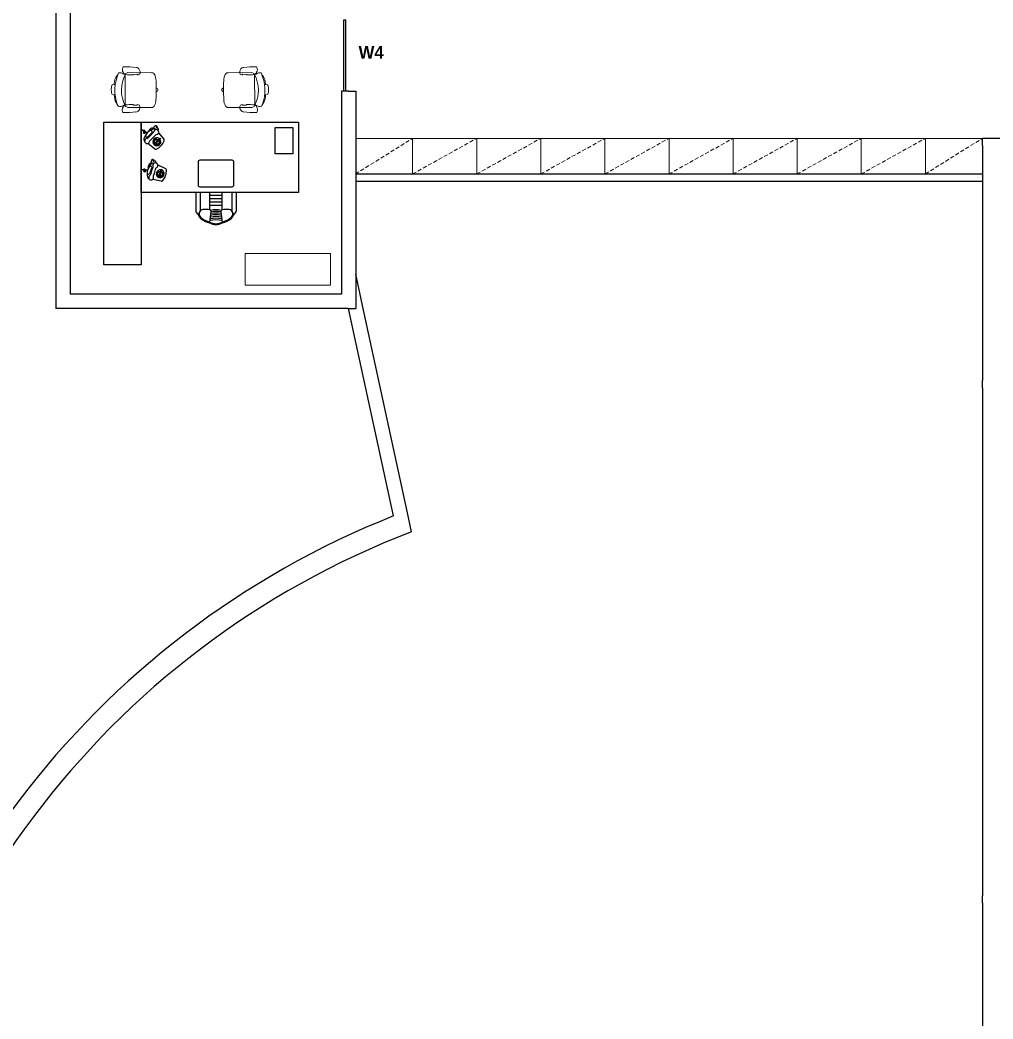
# Model space of a CAD drawing. Header units: inches. Extents: x 484217 to 497210, y -26946 to -21493.
# Drawn here: x 490529 to 491144, y -25876 to -25245 of the extents above; entities that cross this region are included whole.
import ezdxf

# ---------------------------------------------------------------- set-up
doc = ezdxf.new("R2010")
doc.units = ezdxf.units.IN
doc.header["$LTSCALE"] = 20
doc.header["$MEASUREMENT"] = 0
doc.linetypes.add('HIDDEN2', pattern=[0.1875, 0.125, -0.0625])
doc.layers.add('A-furniture', color=50, linetype='Continuous', lineweight=9)
doc.layers.add('I-ANNO-TEXT', color=7, linetype='Continuous', lineweight=18)
for name, color, linetype in [('furniture', 4, 'Continuous'), ('GLAZING', 4, 'Continuous'), ('I-FURN', 4, 'Continuous'), ('I-WALL-IN', 3, 'Continuous')]:
    doc.layers.add(name, color=color, linetype=linetype)
doc.styles.add('MICRO', font='')
doc.styles.get('MICRO').set_extended_font_data('MicrogrammaSSi', bold=True)

# ---------------------------------------------------------------- blocks, each defined once
blk = doc.blocks.new('A$C756F409C')
at = {"layer": 'A-furniture'}
blk.add_lwpolyline([(0, -0.448), (1.2, -0.448), (1.2, 0), (0, 0)], close=True, dxfattribs=at)
blk = doc.blocks.new('A$C6A0E07C9')
at = {"layer": 'A-furniture'}
for p, q in [((-0.214, 0.272), (0.118, 0.288)), ((-0.269, 0.177), (-0.266, 0.205)), ((-0.012, 0.242), (-0.025, 0.242)), ((-0.011, 0.243), (-0.012, 0.242)), ((-0.008, 0.248), (-0.011, 0.243)), ((-0.011, 0.243), (-0.011, 0.243)), ((0.038, 0.251), (-0.003, 0.25)), ((0.042, 0.251), (0.045, 0.247)), ((0.045, 0.247), (0.046, 0.246)), ((0.046, 0.246), (0.048, 0.245)), ((0.048, 0.245), (0.048, 0.245)), ((0.159, 0.25), (0.179, -0.167)), ((0.315, 0.152), (0.319, 0.129)), ((-0.291, 0.02), (-0.289, 0.029)), ((-0.288, 0.01), (-0.291, 0.02)), ((-0.289, 0.029), (-0.284, 0.038)), ((-0.282, 0.002), (-0.288, 0.01)), ((-0.284, 0.038), (-0.276, 0.044)), ((-0.274, -0.003), (-0.282, 0.002)), ((-0.276, 0.044), (-0.267, 0.046)), ((0.315, 0.121), (0.306, 0.12)), ((0.313, 0.121), (0.347, 0.116)), ((0.351, 0.113), (0.36, 0.088)), ((0.364, 0.015), (0.358, -0.011)), ((0.36, 0.088), (0.366, 0.051)), ((0.366, 0.051), (0.364, 0.015)), ((-0.264, -0.004), (-0.274, -0.003)), ((0.311, -0.022), (0.322, -0.023)), ((0.32, -0.023), (0.355, -0.015)), ((0.355, -0.015), (0.356, -0.013)), ((0.356, -0.013), (0.358, -0.011)), ((-0.189, -0.217), (0.143, -0.2)), ((0.009, -0.176), (-0.004, -0.177)), ((0.009, -0.176), (0.009, -0.176)), ((0.01, -0.176), (0.009, -0.176)), ((0.013, -0.182), (0.01, -0.176)), ((0.059, -0.18), (0.018, -0.183)), ((0.063, -0.179), (0.066, -0.175)), ((0.066, -0.175), (0.067, -0.174)), ((0.067, -0.174), (0.069, -0.173)), ((0.069, -0.173), (0.069, -0.173)), ((0.296, -0.147), (0.284, -0.159))]:
    blk.add_line(p, q, dxfattribs=at)
for centre, radius, start, end in [((0.027, 0.278), 0.0792, 129.4999, 189.1152), ((0.007, 0.283), 0.0635, 94.0792, 117.5938), ((0.224, -0.892), 1.257, 92.3594, 100.1757), ((0.117, 0.241), 0.0463, 34.0902, 88.4441), ((0.108, 0.326), 0.0879, 309.6726, 333.0223), ((0.172, 0.345), 0.0192, 28.1256, 89.2436), ((-0.92, -0.013), 1.143, 14.0931, 15.0056), ((0.121, 0.323), 0.0749, 330.3794, 24.513), ((0.234, 0.223), 0.0597, 72.5282, 107.7011), ((0.182, 0.142), 0.452, 175.5289, 182.0991), ((0.594, -0.035), 0.893, 162.1203, 164.4323), ((-0.21, 0.223), 0.0487, 94.526, 161.0109), ((-0.022, 0.271), 0.0292, 192.0047, 264.4409), ((-0.004, 0.244), 0.00623, 84.8455, 131.3174), ((0.037, 0.241), 0.0101, 64.5281, 88.6391), ((0.001, 1.553), 1.309, 272.0899, 276.676), ((0.149, 0.274), 0.0211, 279.8693, 313.3434), ((-0.249, 0.025), 0.471, 334.5973, 30.9732), ((0.17, 0.245), 0.0129, 130.1366, 158.0173), ((0.187, 0.181), 0.0779, 100.0525, 108.2672), ((-1.125, 2.793), 2.849, 297.1157, 298.0695), ((0.195, 0.222), 0.0806, 25.5198, 45.5387), ((-0.301, 0.026), 0.614, 339.6108, 22.0467), ((0.128, 0.125), 0.189, 8.0925, 40.8276), ((72.219, 3.627), 72.574, 182.76527, 182.92488), ((0.31, 0.129), 0.0088, 301.088, 3.1667), ((0.347, 0.111), 0.00513, 22.8184, 91.0076), ((0.081, -0.062), 0.341, 182.481, 200.7553), ((0.116, -0.038), 0.211, 328.6962, 1.8079), ((0.318, -0.031), 0.00903, 2.1237, 63.3709), ((-0.186, -0.16), 0.0572, 202.8821, 266.1169), ((0.052, -0.207), 0.0792, 176.5782, 236.1936), ((0.002, -0.206), 0.0292, 101.2525, 173.6887), ((0.031, -0.214), 0.0635, 248.0997, 271.6142), ((0.017, -0.177), 0.00623, 234.376, 280.848), ((0.131, 0.976), 1.257, 265.5178, 273.334), ((0.058, -0.17), 0.0101, 277.0543, 301.1654), ((0.152, -1.479), 1.309, 89.0174, 93.6036), ((0.138, -0.155), 0.0449, 276.7939, 330.1521), ((0.172, -0.191), 0.0211, 52.3501, 85.8241), ((0.197, -0.155), 0.0211, 212.6602, 229.0352), ((0.163, -0.292), 0.122, 63.0548, 80.6357), ((0.136, -0.248), 0.0879, 32.6712, 56.0209), ((0.202, -0.26), 0.0192, 276.4498, 337.5679), ((-0.92, -0.013), 1.143, 350.6964, 351.6126), ((0.149, -0.244), 0.0749, 341.1805, 35.314), ((0.324, 0.055), 0.26, 246.1539, 250.8174), ((0.249, -0.153), 0.0392, 254.2998, 275.9911), ((0.254, -0.14), 0.0518, 269.3553, 293.3788)]:
    blk.add_arc(centre, radius, start, end, dxfattribs=at)
blk = doc.blocks.new('A$C129F564C')
at = {"layer": 'furniture'}
for p, q in [((0.888, 1.021), (0.873, 1.14)), ((1.014, 1.14), (1, 1.021)), ((0.714, 0.8), (0.714, 1.015)), ((0.764, 0.8), (0.764, 1.011)), ((0.873, 1), (0.873, 0.8)), ((1.014, 0.944), (0.873, 0.944)), ((1.014, 1), (1.014, 0.8)), ((1.124, 0.8), (1.124, 1.011)), ((1.174, 0.8), (1.174, 1.015)), ((1.014, 0.906), (0.873, 0.906)), ((1.014, 0.868), (0.873, 0.868)), ((1.014, 0.83), (0.873, 0.83)), ((1.571, 0.673), (1.665, 0.651)), ((1.679, 0.524), (1.698, 0.578)), ((1.711, 0.64), (1.713, 0.639)), ((1.731, 0.587), (1.722, 0.59)), ((1.609, 0.487), (1.521, 0.527)), ((1.655, 0.467), (1.653, 0.468)), ((1.7, 0.497), (1.691, 0.5)), ((1.647, 0.303), (1.722, 0.242)), ((1.6, 0.12), (1.538, 0.194)), ((1.679, 0.122), (1.719, 0.163)), ((1.753, 0.156), (1.746, 0.163)), ((1.758, 0.212), (1.76, 0.21)), ((1.631, 0.081), (1.63, 0.083)), ((1.686, 0.089), (1.679, 0.095))]:
    blk.add_line(p, q, dxfattribs=at)
for points in [[(1.12, 1.083, 0.106121), (1.014, 1.14, 0.249834), (0.873, 1.14, 0.106121), (0.768, 1.083)], [(0.748, 1.064, 0.042822), (0.717, 1.027)], [(1.17, 1.027, 0.042822), (1.14, 1.064, 0.249834)]]:
    blk.add_lwpolyline(points, format="xyb", dxfattribs=at)
for points in [[(0, 0), (0, 0.8), (1.8, 0.8), (1.8, 0)], [(1.583, 0.608), (1.593, 0.605), (1.579, 0.566), (1.57, 0.57)], [(1.568, 0.557), (1.575, 0.555), (1.569, 0.535), (1.561, 0.537)], [(0.067, 0.06), (0.067, 0.36), (0.267, 0.36), (0.267, 0.06)], [(1.629, 0.24), (1.637, 0.233), (1.608, 0.204), (1.601, 0.211)], [(1.593, 0.201), (1.599, 0.195), (1.584, 0.18), (1.579, 0.186)]]:
    blk.add_lwpolyline(points, close=True, dxfattribs=at)
for points in [[(1.124, 0.429), (0.764, 0.429, -0.414214), (0.744, 0.449), (0.744, 0.719, -0.414214), (0.764, 0.739), (1.124, 0.739, -0.414214), (1.144, 0.719), (1.144, 0.449, -0.414214)], [(1.657, 0.609), (1.643, 0.567), (1.629, 0.525, -0.162278), (1.621, 0.515, 2), (1.665, 0.501, -0.162278), (1.665, 0.513), (1.679, 0.555), (1.693, 0.597, -0.162278), (1.7, 0.606, 2), (1.657, 0.621, -0.162278)], [(1.696, 0.208), (1.665, 0.176), (1.634, 0.145, -0.162278), (1.623, 0.14, 2), (1.655, 0.107, -0.162278), (1.661, 0.118), (1.692, 0.15), (1.723, 0.181, -0.162278), (1.734, 0.186, 2), (1.702, 0.218, -0.162278)]]:
    blk.add_lwpolyline(points, format="xyb", close=True, dxfattribs=at)
for points in [[(1.628, 0.465), (1.628, 0.464), (1.629, 0.464), (1.626, 0.458), (1.627, 0.457), (1.626, 0.456), (1.626, 0.456), (1.626, 0.455), (1.626, 0.455), (1.626, 0.454), (1.628, 0.453), (1.628, 0.453), (1.63, 0.452), (1.629, 0.451), (1.631, 0.45), (1.63, 0.45), (1.632, 0.449), (1.632, 0.448), (1.633, 0.448), (1.633, 0.448), (1.634, 0.447), (1.634, 0.446), (1.635, 0.445), (1.634, 0.444), (1.638, 0.443), (1.638, 0.443), (1.642, 0.441), (1.642, 0.442), (1.646, 0.44), (1.646, 0.441), (1.657, 0.437), (1.657, 0.438), (1.658, 0.437), (1.658, 0.438), (1.659, 0.438), (1.66, 0.439), (1.66, 0.438), (1.661, 0.441), (1.661, 0.442), (1.661, 0.443), (1.66, 0.443), (1.66, 0.444), (1.659, 0.444), (1.659, 0.445), (1.658, 0.445), (1.658, 0.443), (1.657, 0.444), (1.656, 0.442), (1.656, 0.442), (1.655, 0.441), (1.655, 0.441), (1.655, 0.44), (1.654, 0.44), (1.654, 0.439), (1.653, 0.439), (1.653, 0.438), (1.653, 0.438), (1.651, 0.434), (1.651, 0.434), (1.651, 0.433), (1.652, 0.433), (1.651, 0.432), (1.653, 0.431), (1.653, 0.431), (1.655, 0.43), (1.655, 0.429), (1.659, 0.428), (1.658, 0.428), (1.66, 0.427), (1.66, 0.427), (1.666, 0.424), (1.666, 0.425), (1.667, 0.425), (1.668, 0.426), (1.669, 0.425), (1.669, 0.426), (1.671, 0.426), (1.671, 0.428), (1.672, 0.427), (1.673, 0.428), (1.674, 0.428), (1.675, 0.429), (1.675, 0.429), (1.676, 0.431), (1.676, 0.43), (1.677, 0.431), (1.677, 0.431), (1.678, 0.433), (1.679, 0.433), (1.679, 0.435), (1.678, 0.435), (1.679, 0.437), (1.679, 0.437), (1.68, 0.438), (1.68, 0.438), (1.682, 0.442), (1.682, 0.441), (1.684, 0.446), (1.684, 0.446), (1.684, 0.448), (1.684, 0.448), (1.685, 0.451), (1.685, 0.452), (1.685, 0.453), (1.685, 0.453), (1.686, 0.456), (1.686, 0.456), (1.686, 0.457), (1.686, 0.457), (1.686, 0.458), (1.686, 0.458), (1.687, 0.463), (1.688, 0.463), (1.688, 0.464), (1.688, 0.464), (1.689, 0.466), (1.689, 0.466), (1.69, 0.468), (1.691, 0.468), (1.691, 0.469), (1.691, 0.469), (1.692, 0.47), (1.694, 0.47), (1.694, 0.472), (1.696, 0.471), (1.696, 0.472), (1.697, 0.471), (1.697, 0.472), (1.698, 0.471), (1.699, 0.472), (1.7, 0.472), (1.7, 0.472), (1.701, 0.471), (1.702, 0.473), (1.703, 0.473), (1.703, 0.474), (1.704, 0.474), (1.704, 0.475), (1.705, 0.474), (1.705, 0.476), (1.705, 0.476), (1.706, 0.478), (1.706, 0.478), (1.707, 0.479), (1.707, 0.479), (1.708, 0.481), (1.708, 0.481), (1.709, 0.482), (1.709, 0.482), (1.71, 0.484), (1.71, 0.484), (1.71, 0.485), (1.711, 0.485), (1.715, 0.497), (1.715, 0.497), (1.716, 0.498), (1.716, 0.497), (1.717, 0.499), (1.717, 0.499), (1.718, 0.501), (1.718, 0.501), (1.719, 0.503), (1.718, 0.503), (1.718, 0.504), (1.718, 0.504), (1.718, 0.505), (1.718, 0.506), (1.719, 0.508), (1.718, 0.508), (1.721, 0.515), (1.72, 0.515), (1.72, 0.516), (1.72, 0.517), (1.72, 0.518), (1.718, 0.518), (1.719, 0.519), (1.716, 0.52), (1.716, 0.52), (1.714, 0.521)], [(1.727, 0.555), (1.731, 0.545), (1.734, 0.545), (1.736, 0.545), (1.742, 0.545), (1.744, 0.545), (1.746, 0.544), (1.747, 0.545), (1.749, 0.545), (1.753, 0.547), (1.755, 0.547), (1.765, 0.552), (1.768, 0.554), (1.771, 0.556), (1.771, 0.558), (1.771, 0.559), (1.769, 0.561), (1.766, 0.562), (1.766, 0.563), (1.763, 0.563), (1.762, 0.565), (1.752, 0.56), (1.75, 0.56), (1.747, 0.56), (1.744, 0.558), (1.747, 0.553), (1.747, 0.551), (1.747, 0.549), (1.747, 0.547), (1.747, 0.545), (1.751, 0.538), (1.753, 0.537), (1.755, 0.537), (1.758, 0.536), (1.759, 0.535), (1.76, 0.533), (1.764, 0.535), (1.766, 0.534), (1.768, 0.535), (1.769, 0.537), (1.77, 0.538), (1.775, 0.541), (1.778, 0.541), (1.781, 0.543), (1.783, 0.543), (1.785, 0.543), (1.787, 0.543), (1.789, 0.543), (1.791, 0.543), (1.793, 0.541), (1.796, 0.54), (1.799, 0.538), (1.8, 0.538)], [(1.735, 0.129), (1.735, 0.118), (1.737, 0.116), (1.739, 0.115), (1.744, 0.113), (1.746, 0.112), (1.747, 0.111), (1.749, 0.111), (1.751, 0.11), (1.755, 0.11), (1.757, 0.109), (1.768, 0.109), (1.772, 0.11), (1.775, 0.11), (1.776, 0.112), (1.776, 0.113), (1.775, 0.115), (1.773, 0.117), (1.773, 0.119), (1.772, 0.12), (1.771, 0.122), (1.76, 0.122), (1.758, 0.123), (1.756, 0.124), (1.752, 0.124), (1.752, 0.118), (1.751, 0.116), (1.751, 0.114), (1.75, 0.112), (1.749, 0.111), (1.749, 0.103), (1.751, 0.101), (1.753, 0.1), (1.755, 0.098), (1.756, 0.096), (1.756, 0.095), (1.759, 0.095), (1.761, 0.093), (1.763, 0.093), (1.765, 0.094), (1.767, 0.095), (1.773, 0.095), (1.774, 0.094), (1.778, 0.094), (1.78, 0.093), (1.782, 0.092), (1.784, 0.091), (1.786, 0.091), (1.788, 0.089), (1.788, 0.087), (1.79, 0.085), (1.792, 0.081), (1.794, 0.081), (1.796, 0.081), (1.8, 0.081)], [(1.607, 0.091), (1.606, 0.091), (1.607, 0.091), (1.602, 0.086), (1.602, 0.086), (1.601, 0.085), (1.601, 0.084), (1.601, 0.084), (1.601, 0.083), (1.6, 0.083), (1.602, 0.081), (1.601, 0.081), (1.602, 0.079), (1.601, 0.078), (1.603, 0.077), (1.602, 0.077), (1.603, 0.075), (1.603, 0.075), (1.604, 0.074), (1.603, 0.074), (1.604, 0.073), (1.603, 0.072), (1.604, 0.071), (1.603, 0.07), (1.606, 0.067), (1.606, 0.067), (1.609, 0.064), (1.609, 0.064), (1.612, 0.062), (1.612, 0.062), (1.62, 0.054), (1.62, 0.054), (1.621, 0.054), (1.622, 0.054), (1.623, 0.053), (1.623, 0.054), (1.624, 0.054), (1.626, 0.056), (1.626, 0.056), (1.626, 0.057), (1.626, 0.058), (1.626, 0.059), (1.625, 0.059), (1.626, 0.06), (1.625, 0.06), (1.624, 0.059), (1.623, 0.06), (1.622, 0.058), (1.621, 0.059), (1.621, 0.058), (1.62, 0.058), (1.619, 0.057), (1.619, 0.058), (1.618, 0.057), (1.618, 0.057), (1.617, 0.057), (1.617, 0.057), (1.614, 0.054), (1.614, 0.054), (1.613, 0.053), (1.614, 0.052), (1.613, 0.052), (1.615, 0.05), (1.614, 0.05), (1.616, 0.048), (1.615, 0.047), (1.618, 0.045), (1.617, 0.045), (1.618, 0.044), (1.618, 0.043), (1.623, 0.039), (1.623, 0.039), (1.624, 0.038), (1.625, 0.039), (1.626, 0.038), (1.626, 0.039), (1.627, 0.038), (1.629, 0.039), (1.63, 0.038), (1.63, 0.039), (1.632, 0.038), (1.633, 0.039), (1.633, 0.039), (1.634, 0.04), (1.635, 0.039), (1.636, 0.04), (1.636, 0.039), (1.638, 0.041), (1.638, 0.041), (1.639, 0.042), (1.638, 0.042), (1.64, 0.044), (1.64, 0.044), (1.641, 0.044), (1.642, 0.044), (1.645, 0.047), (1.645, 0.046), (1.648, 0.05), (1.648, 0.05), (1.649, 0.051), (1.649, 0.052), (1.652, 0.054), (1.652, 0.054), (1.653, 0.055), (1.652, 0.056), (1.655, 0.058), (1.654, 0.058), (1.655, 0.059), (1.655, 0.059), (1.656, 0.06), (1.655, 0.06), (1.659, 0.064), (1.659, 0.064), (1.66, 0.065), (1.66, 0.064), (1.662, 0.066), (1.662, 0.065), (1.664, 0.067), (1.664, 0.066), (1.665, 0.067), (1.665, 0.067), (1.666, 0.068), (1.668, 0.067), (1.669, 0.068), (1.67, 0.067), (1.671, 0.067), (1.672, 0.067), (1.672, 0.067), (1.673, 0.066), (1.673, 0.067), (1.674, 0.066), (1.674, 0.066), (1.675, 0.065), (1.677, 0.066), (1.677, 0.066), (1.678, 0.066), (1.679, 0.066), (1.679, 0.066), (1.68, 0.066), (1.681, 0.067), (1.681, 0.067), (1.682, 0.069), (1.683, 0.068), (1.683, 0.069), (1.684, 0.069), (1.685, 0.071), (1.686, 0.07), (1.686, 0.071), (1.687, 0.071), (1.688, 0.073), (1.689, 0.072), (1.69, 0.073), (1.69, 0.073), (1.699, 0.082), (1.699, 0.081), (1.7, 0.082), (1.7, 0.082), (1.701, 0.083), (1.702, 0.083), (1.703, 0.084), (1.703, 0.084), (1.705, 0.086), (1.704, 0.086), (1.705, 0.087), (1.705, 0.087), (1.706, 0.088), (1.705, 0.088), (1.707, 0.09), (1.707, 0.09), (1.712, 0.096), (1.712, 0.096), (1.712, 0.097), (1.712, 0.097), (1.713, 0.098), (1.711, 0.099), (1.712, 0.1), (1.71, 0.102), (1.71, 0.102), (1.709, 0.103)]]:
    blk.add_lwpolyline(points, dxfattribs=at)
for centre, radius in [((1.545, 0.583), 0.00669), ((1.547, 0.599), 0.00669), ((1.555, 0.613), 0.00669), ((1.581, 0.587), 0.0275), ((1.569, 0.622), 0.00669), ((1.585, 0.624), 0.00669), ((1.6, 0.618), 0.00669), ((1.612, 0.607), 0.00669), ((1.616, 0.576), 0.00669), ((1.617, 0.592), 0.00669), ((1.607, 0.562), 0.00669), ((1.584, 0.234), 0.00669), ((1.593, 0.248), 0.00669), ((1.619, 0.222), 0.0275), ((1.607, 0.257), 0.00669), ((1.623, 0.258), 0.00669), ((1.638, 0.253), 0.00669), ((1.65, 0.242), 0.00669), ((1.655, 0.226), 0.00669), ((1.631, 0.188), 0.00669), ((1.644, 0.196), 0.00669), ((1.653, 0.21), 0.00669)]:
    blk.add_circle(centre, radius, dxfattribs=at)
for centre, radius, start, end in [((0.953, 0.866), 0.295, 106.4736, 128.8568), ((0.944, 1.007), 0.16, 62.317, 117.683), ((0.944, 1.007), 0.15, 61.9455, 118.0545), ((0.935, 0.866), 0.295, 51.1432, 73.5264), ((0.734, 1.015), 0.02, 145.756, 180), ((0.804, 1.052), 0.057, 128.8568, 224.8513), ((0.8, 1.045), 0.05, 130.5056, 262.9259), ((0.944, 1.429), 0.315, 257.44, 282.56), ((0.944, 1.41), 0.315, 257.8911, 282.1089), ((0.944, 1.391), 0.315, 258.341, 281.659), ((0.944, 1.371), 0.315, 258.7898, 281.2102), ((0.944, 1.352), 0.315, 259.2374, 280.7626), ((1.087, 1.045), 0.05, 277.0741, 49.4944), ((1.084, 1.052), 0.057, 315.1487, 51.1432), ((1.154, 1.015), 0.02, 0, 34.244), ((0.822, 1.217), 0.223, 262.9259, 283.1474), ((0.868, 1.019), 0.02, 283.1474, 7.0328), ((0.944, 1.314), 0.315, 258.8202, 281.1798), ((0.944, 1.333), 0.315, 259.6838, 280.3162), ((1.02, 1.019), 0.02, 172.9672, 256.8526), ((1.066, 1.217), 0.223, 256.8526, 277.0741), ((1.671, 0.557), 0.161, 137.169, 185.299), ((1.581, 0.587), 0.0455, 257.6369, 247.6634), ((1.567, 0.654), 0.019, 76.7496, 137.169), ((1.569, 0.592), 0.162, 310.8008, 11.6672), ((1.716, 0.572), 0.019, 71.234, 161.234), ((1.709, 0.621), 0.019, 11.6672, 76.7496), ((1.529, 0.544), 0.019, 185.299, 245.7184), ((1.663, 0.484), 0.019, 245.7184, 310.8008), ((1.697, 0.518), 0.019, 161.234, 251.234), ((1.686, 0.155), 0.161, 110.935, 159.065), ((1.619, 0.222), 0.0455, 231.4029, 221.4294), ((1.635, 0.289), 0.019, 50.5156, 110.935), ((1.553, 0.206), 0.019, 159.065, 219.4844), ((1.61, 0.231), 0.162, 284.5668, 345.4332), ((1.692, 0.109), 0.019, 135, 225), ((1.733, 0.149), 0.019, 45, 135), ((1.748, 0.195), 0.019, 345.4332, 50.5156), ((1.646, 0.093), 0.019, 219.4844, 284.5668)]:
    blk.add_arc(centre, radius, start, end, dxfattribs=at)

msp = doc.modelspace()

# ---------------------------------------------------------------- linework, layer by layer
for p, q in [((490742.97, -25413.23, 6.93), (490741.27, -25405.39, 6.93)), ((490745.57, -25425.19, 6.93), (490742.97, -25413.23, 6.93)), ((490765.19, -25558.09, 6.93), (490736.77, -25427.1, 6.93)), ((490773.99, -25556.19, 6.93), (490745.57, -25425.19, 6.93)), ((490776.58, -25568.15, 6.93), (490773.99, -25556.19, 6.93))]:
    msp.add_line(p, q)
for radius, start, end in [(553.5, 111.63752, 173.95961), (540, 110.9074, 175.24701)]:
    msp.add_arc((490969.29, -26072.59, 6.93), radius, start, end)
at = {"layer": 'A-furniture', "linetype": 'HIDDEN2'}
for p, q in [((490741.19, -25342.1, 6.93), (490777.27, -25319.6, 6.93)), ((490777.27, -25342.1, 6.93), (490817.77, -25319.6, 6.93)), ((490817.77, -25342.1, 6.93), (490858.27, -25319.6, 6.93)), ((490858.27, -25342.1, 6.93), (490898.77, -25319.6, 6.93)), ((490898.77, -25342.1, 6.93), (490939.27, -25319.6, 6.93)), ((490939.27, -25342.1, 6.93), (490979.77, -25319.6, 6.93)), ((490979.77, -25342.1, 6.93), (491020.27, -25319.6, 6.93)), ((491020.27, -25342.1, 6.93), (491060.77, -25319.6, 6.93)), ((491060.77, -25342.1, 6.93), (491101.27, -25319.6, 6.93)), ((491101.27, -25342.1, 6.93), (491137.27, -25319.6, 6.93))]:
    msp.add_line(p, q, dxfattribs=at)
at = {"layer": 'A-furniture', "elevation": 6.93}
for points in [[(490741.19, -25342.1), (490777.27, -25342.1), (490777.27, -25319.6), (490741.27, -25319.6)], [(491141.77, -25319.6), (491101.27, -25319.6), (491101.27, -25342.1), (491137.27, -25342.1)]]:
    msp.add_lwpolyline(points, dxfattribs=at)
for points in [[(490817.77, -25342.1), (490817.77, -25319.6), (490777.27, -25319.6), (490777.27, -25342.1)], [(490858.27, -25342.1), (490858.27, -25319.6), (490817.77, -25319.6), (490817.77, -25342.1)], [(490898.77, -25342.1), (490898.77, -25319.6), (490858.27, -25319.6), (490858.27, -25342.1)], [(490939.27, -25342.1), (490939.27, -25319.6), (490898.77, -25319.6), (490898.77, -25342.1)], [(490979.77, -25342.1), (490979.77, -25319.6), (490939.27, -25319.6), (490939.27, -25342.1)], [(491020.27, -25342.1), (491020.27, -25319.6), (490979.77, -25319.6), (490979.77, -25342.1)], [(491060.77, -25342.1), (491060.77, -25319.6), (491020.27, -25319.6), (491020.27, -25342.1)], [(491101.27, -25342.1), (491101.27, -25319.6), (491060.77, -25319.6), (491060.77, -25342.1)]]:
    msp.add_lwpolyline(points, close=True, dxfattribs=at)
at = {"layer": 'GLAZING', "elevation": 6.93}
for points in [[(490733.79, -25289.85), (490733.79, -25244.85)], [(490733.79, -25244.85), (490735.14, -25244.85)], [(490735.14, -25289.85), (490735.14, -25244.85)]]:
    msp.add_lwpolyline(points, dxfattribs=at)
at = {"layer": 'I-FURN', "elevation": -58.2}
msp.add_lwpolyline([(490582.22, -25309.49), (490605.62, -25309.49), (490605.62, -25399.49), (490582.22, -25399.49)], close=True, dxfattribs=at)
at = {"layer": 'I-WALL-IN'}
for p, q in [((490551.84, -23827.35, 6.93), (490551.84, -25427.1, 6.93)), ((490560.84, -25159.35, 6.93), (490560.84, -25418.1, 6.93)), ((490732.27, -25289.85, 6.93), (490732.27, -25413.6, 6.93)), ((490736.77, -25289.85, 6.93), (490741.27, -25289.85, 6.93)), ((490741.27, -25289.85, 6.93), (490741.27, -25413.6, 6.93)), ((491137.27, -25324.1, 6.93), (491137.27, -25319.6, 6.93)), ((491141.77, -25319.6, 6.93), (491137.27, -25319.6, 6.93)), ((490732.27, -25413.6, 6.93), (490732.27, -25418.1, 6.93)), ((490741.27, -25413.6, 6.93), (490741.27, -25427.1, 6.93)), ((490732.27, -25418.1, 6.93), (490560.84, -25418.1, 6.93)), ((490736.77, -25427.1, 6.93), (490551.84, -25427.1, 6.93)), ((490736.77, -25427.1, 6.93), (490741.27, -25427.1, 6.93)), ((491137.27, -25477.1, 6.93), (491137.27, -25472.6, 6.93)), ((491137.27, -25802.45, 6.93), (491137.27, -25797.95, 6.93))]:
    msp.add_line(p, q, dxfattribs=at)
at = {"layer": 'I-WALL-IN', "elevation": 6.93}
for points in [[(490736.77, -25289.85), (490732.27, -25289.85)], [(491223.88, -25319.6), (491141.77, -25319.6)], [(491137.27, -25324.1), (491137.27, -25472.6)], [(490741.19, -25342.1), (491137.27, -25342.1)], [(490741.27, -25346.6), (491137.27, -25346.6)], [(491137.27, -25477.1), (491137.27, -25797.95)], [(491137.27, -25802.45), (491137.27, -26120.1)]]:
    msp.add_lwpolyline(points, dxfattribs=at)

# ---------------------------------------------------------------- block references
at = {"xscale": -45, "yscale": 45, "zscale": 45, "rotation": 359.9999997753175}
msp.add_blockref('A$C756F409C', (490725.37, -25392.25, -50.17), dxfattribs=at)
at = {"layer": 'A-furniture'}
for p, xscale, yscale, zscale, rotation in [((490603.32, -25287.42, -58.2), 45.00000000027777, 45.00000000027777, 45.00000000027777, 176.8565271613339), ((490669.7, -25287.42, -58.2), -45.00000000027777, 45, 45, 183.1434728386661)]:
    msp.add_blockref('A$C6A0E07C9', p, dxfattribs=dict(at, xscale=xscale, yscale=yscale, zscale=zscale, rotation=rotation))
at = {"layer": 'furniture', "xscale": 55.33161534353492, "yscale": 55.33161534353492, "zscale": 55.33161534353492, "rotation": 180}
msp.add_blockref('A$C129F564C', (490705.22, -25309.49, -58.2), dxfattribs=at)

# ---------------------------------------------------------------- texts
at = {"layer": 'I-ANNO-TEXT', "insert": (490743.15, -25261.38, 6.93), "char_height": 7.875, "attachment_point": 1, "style": 'MICRO'}
msp.add_mtext_dynamic_manual_height_columns('{\\fBahnschrift Light|b1|i0|c0|p34;W4}', width=7.4099, gutter_width=1.5, heights=[0], dxfattribs=at)

doc.saveas('drawing.dxf')
